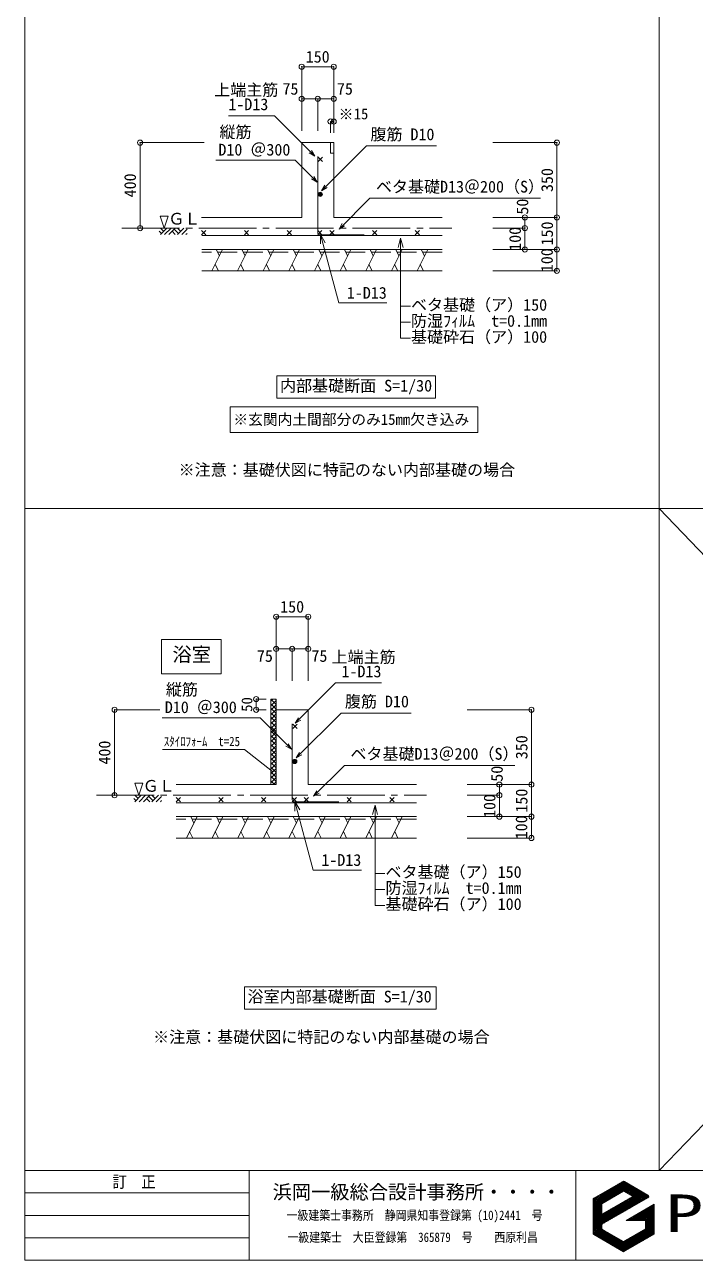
# Model space of a CAD drawing. Units: millimetres at full size, sheet at 1:30. Extents: x -300124 to 10487, y -22209 to 27542.
# Drawn here: x -5940 to -2801, y -4140 to 1642 of the extents above; entities that cross this region are included whole.
import ezdxf
from ezdxf.enums import TextEntityAlignment as Align

# ---------------------------------------------------------------- set-up
doc = ezdxf.new("R2010")
doc.units = ezdxf.units.MM
doc.header["$LTSCALE"] = 30
doc.header["$PDMODE"] = 32
doc.header["$PDSIZE"] = 24
doc.linetypes.add('CHAIN2', pattern=[12, 9, -1, 1, -1])
doc.linetypes.add('DASHED3', pattern=[4, 3, -1])
for name, color, linetype, lineweight in [('0-0_図面枠', 4, 'Continuous', 5), ('F-E_Layer254', 4, 'Continuous', 5), ('F-F_図面枠（共通）', 4, 'Continuous', 5)]:
    doc.layers.add(name, color=color, linetype=linetype, lineweight=lineweight)
doc.styles.add('ＭＳ ゴシック', font='')
doc.styles.get('ＭＳ ゴシック').set_extended_font_data('MS Gothic')

msp = doc.modelspace()

# ---------------------------------------------------------------- linework, layer by layer
at = {"layer": '0-0_図面枠'}
for p, q in [((-4643.55, 1445.46), (-4643.55, 1295.46)), ((-4643.55, 1445.46), (-4493.55, 1445.46)), ((-4493.55, 1445.46), (-4493.55, 1295.46)), ((-4643.55, 1295.46), (-4643.55, 1145.46)), ((-4643.55, 1295.46), (-4568.55, 1295.46)), ((-4568.55, 1295.46), (-4568.55, 1145.46)), ((-4568.55, 1295.46), (-4493.55, 1295.46)), ((-4493.55, 1295.46), (-4493.55, 1145.46)), ((-4771.32, 1215.89), (-4986.82, 1215.89)), ((-4582.62, 1027.19), (-4771.32, 1215.89)), ((-5399.86, 1090.46), (-5249.86, 1090.46)), ((-5399.86, 690.46), (-5399.86, 1090.46)), ((-5249.86, 1090.46), (-5099.86, 1090.46)), ((-4643.55, 1075.46), (-4643.55, 1090.46)), ((-4643.55, 1090.46), (-4493.55, 1090.46)), ((-4643.55, 1075.46), (-4643.55, 740.46)), ((-4608.6, 1042.19), (-4582.62, 1027.19)), ((-4582.62, 1027.19), (-4597.62, 1053.17)), ((-4493.55, 1090.46), (-4493.55, 1075.46)), ((-4493.55, 740.46), (-4493.55, 1075.46)), ((-3448.86, 1090.46), (-3748.86, 1090.46)), ((-3448.86, 740.46), (-3448.86, 1090.46)), ((-5045.41, 1007.76), (-4673.73, 1007.76)), ((-4571.68, 905.71), (-4673.73, 1007.76)), ((-4568.55, 669.61), (-4568.55, 1025.46)), ((-4545.65, 1002.52), (-4565.65, 1022.52)), ((-4545.65, 1022.52), (-4565.65, 1002.52)), ((-4571.68, 905.71), (-4586.68, 931.7)), ((-4597.66, 920.71), (-4571.68, 905.71)), ((-4468.43, 686.02), (-4324.03, 830.41)), ((-4324.03, 830.41), (-3525.86, 830.41)), ((-5286.73, 690.46), (-5268.06, 746.46)), ((-4643.55, 740.46), (-5111.92, 740.46)), ((-3986.05, 740.46), (-4493.55, 740.46)), ((-3598.86, 740.46), (-3748.86, 740.46)), ((-3448.86, 740.46), (-3598.86, 740.46)), ((-3598.86, 690.46), (-3598.86, 740.46)), ((-3448.86, 590.46), (-3448.86, 740.46)), ((-5300.05, 665.46), (-5310.05, 675.46)), ((-5290.05, 675.46), (-5305.05, 690.46)), ((-5305.05, 660.46), (-5275.05, 690.46)), ((-5285.05, 660.46), (-5255.05, 690.46)), ((-5265.05, 660.46), (-5235.05, 690.46)), ((-5235.05, 660.46), (-5250.05, 675.46)), ((-5220.05, 665.46), (-5240.05, 685.46)), ((-5210.05, 675.46), (-5225.05, 690.46)), ((-5225.05, 660.46), (-5195.05, 690.46)), ((-5205.05, 660.46), (-5180.05, 685.46)), ((-5185.05, 660.46), (-5180.05, 665.46)), ((-5111.92, 679.66), (-5091.92, 659.66)), ((-5111.92, 659.66), (-5091.92, 679.66)), ((-5111.6, 655.46), (-3986.05, 655.46)), ((-4911.92, 679.66), (-4891.92, 659.66)), ((-4911.92, 659.66), (-4891.92, 679.66)), ((-4711.92, 679.66), (-4691.92, 659.66)), ((-4711.92, 659.66), (-4691.92, 679.66)), ((-4568.55, 679.66), (-4548.55, 659.66)), ((-4568.55, 659.66), (-4548.55, 679.66)), ((-4558.55, 659.61), (-4350.78, 659.61)), ((-4555.54, 661.17), (-4469.64, 340.61)), ((-4511.92, 679.66), (-4491.92, 659.66)), ((-4511.92, 659.66), (-4491.92, 679.66)), ((-4311.92, 679.66), (-4291.92, 659.66)), ((-4311.92, 659.66), (-4291.92, 679.66)), ((-4180.38, 643.45), (-4180.38, 174.95)), ((-4111.92, 679.66), (-4091.92, 659.66)), ((-4111.92, 659.66), (-4091.92, 679.66)), ((-3598.86, 690.46), (-3748.86, 690.46)), ((-3598.86, 590.46), (-3598.86, 690.46)), ((-5111.6, 590.46), (-4893.55, 590.46)), ((-5063.55, 490.46), (-5013.55, 590.46)), ((-5028.55, 560.46), (-5043.55, 590.46)), ((-4943.55, 490.46), (-4893.55, 590.46)), ((-4908.55, 560.46), (-4923.55, 590.46)), ((-3986.05, 590.46), (-4893.55, 590.46)), ((-4823.55, 490.46), (-4773.55, 590.46)), ((-4788.55, 560.46), (-4803.55, 590.46)), ((-4703.55, 490.46), (-4653.55, 590.46)), ((-4668.55, 560.46), (-4683.55, 590.46)), ((-4583.55, 490.46), (-4533.55, 590.46)), ((-4548.55, 560.46), (-4563.55, 590.46)), ((-4463.55, 490.46), (-4413.55, 590.46)), ((-4428.55, 560.46), (-4443.55, 590.46)), ((-4343.55, 490.46), (-4293.55, 590.46)), ((-4308.55, 560.46), (-4323.55, 590.46)), ((-4223.55, 490.46), (-4173.55, 590.46)), ((-4188.55, 560.46), (-4203.55, 590.46)), ((-4103.55, 490.46), (-4053.55, 590.46)), ((-4068.55, 560.46), (-4083.55, 590.46)), ((-3448.86, 490.46), (-3448.86, 590.46)), ((-5033.55, 490.46), (-5048.55, 520.46)), ((-4913.55, 490.46), (-4928.55, 520.46)), ((-4793.55, 490.46), (-4808.55, 520.46)), ((-4673.55, 490.46), (-4688.55, 520.46)), ((-4553.55, 490.46), (-4568.55, 520.46)), ((-4433.55, 490.46), (-4448.55, 520.46)), ((-4313.55, 490.46), (-4328.55, 520.46)), ((-4193.55, 490.46), (-4208.55, 520.46)), ((-4073.55, 490.46), (-4088.55, 520.46)), ((-5111.6, 490.46), (-3986.05, 490.46)), ((-3448.86, 490.46), (-3748.86, 490.46)), ((-4469.64, 340.61), (-4244.64, 340.61)), ((-4180.38, 324.95), (-4134.88, 324.95)), ((-4180.38, 249.95), (-4134.88, 249.95)), ((-4180.38, 174.95), (-4134.88, 174.95)), ((-4017.36, -1.02), (-4759.86, -1.02)), ((-4759.86, -1.02), (-4759.86, -106.02)), ((-4017.36, -106.02), (-4017.36, -1.02)), ((-4759.86, -106.02), (-4017.36, -106.02)), ((-4977.73, -146.04), (-4977.73, -265.75)), ((-3819.8, -146.04), (-4977.73, -146.04)), ((-4763.02, -1128.57), (-4763.02, -1278.57)), ((-4763.02, -1128.57), (-4613.02, -1128.57)), ((-4613.02, -1128.57), (-4613.02, -1278.57)), ((-4763.02, -1278.57), (-4763.02, -1428.57)), ((-4763.02, -1278.57), (-4688.02, -1278.57)), ((-4688.02, -1278.57), (-4688.02, -1428.57)), ((-4688.02, -1278.57), (-4613.02, -1278.57)), ((-4613.02, -1278.57), (-4613.02, -1428.57)), ((-4673.95, -1627.04), (-4485.25, -1438.34)), ((-4485.25, -1438.34), (-4269.75, -1438.34)), ((-5519.33, -1563.77), (-5369.33, -1563.77)), ((-5519.33, -1963.77), (-5519.33, -1563.77)), ((-5369.33, -1563.77), (-5308.11, -1563.77)), ((-5296.16, -1601.38), (-4838.29, -1601.38)), ((-4691.16, -1748.51), (-4838.29, -1601.38)), ((-4763.02, -1578.77), (-4763.02, -1563.77)), ((-4763.02, -1563.77), (-4613.02, -1563.77)), ((-4763.02, -1578.77), (-4763.02, -1913.77)), ((-4613.02, -1563.77), (-4613.02, -1578.77)), ((-4613.02, -1913.77), (-4613.02, -1578.77)), ((-3568.33, -1563.77), (-3868.33, -1563.77)), ((-3568.33, -1913.77), (-3568.33, -1563.77)), ((-4688.02, -1984.62), (-4688.02, -1628.77)), ((-4665.12, -1651.7), (-4685.12, -1631.7)), ((-4665.12, -1631.7), (-4685.12, -1651.7)), ((-4717.14, -1733.51), (-4691.16, -1748.51)), ((-4691.16, -1748.51), (-4706.16, -1722.53)), ((-4587.9, -1968.21), (-4443.51, -1823.82)), ((-4443.51, -1823.82), (-3645.33, -1823.82)), ((-5406.2, -1963.77), (-5387.54, -1907.77)), ((-5409.52, -1978.77), (-5424.52, -1963.77)), ((-5424.52, -1993.77), (-5394.52, -1963.77)), ((-5404.52, -1993.77), (-5374.52, -1963.77)), ((-5384.52, -1993.77), (-5354.52, -1963.77)), ((-5329.52, -1978.77), (-5344.52, -1963.77)), ((-5344.52, -1993.77), (-5314.52, -1963.77)), ((-4763.02, -1913.77), (-5231.4, -1913.77)), ((-4105.52, -1913.77), (-4613.02, -1913.77)), ((-3718.33, -1913.77), (-3868.33, -1913.77)), ((-3718.33, -1963.77), (-3868.33, -1963.77)), ((-3568.33, -1913.77), (-3718.33, -1913.77)), ((-3718.33, -1963.77), (-3718.33, -1913.77)), ((-3718.33, -2063.77), (-3718.33, -1963.77)), ((-3568.33, -2063.77), (-3568.33, -1913.77)), ((-5419.52, -1988.77), (-5429.52, -1978.77)), ((-5354.52, -1993.77), (-5369.52, -1978.77)), ((-5339.52, -1988.77), (-5359.52, -1968.77)), ((-5324.52, -1993.77), (-5299.52, -1968.77)), ((-5304.52, -1993.77), (-5299.52, -1988.77)), ((-5231.4, -1974.57), (-5211.4, -1994.57)), ((-5231.4, -1994.57), (-5211.4, -1974.57)), ((-5231.07, -1998.77), (-4105.52, -1998.77)), ((-5031.4, -1974.57), (-5011.4, -1994.57)), ((-5031.4, -1994.57), (-5011.4, -1974.57)), ((-4831.4, -1974.57), (-4811.4, -1994.57)), ((-4831.4, -1994.57), (-4811.4, -1974.57)), ((-4688.02, -1974.57), (-4668.02, -1994.57)), ((-4688.02, -1994.57), (-4668.02, -1974.57)), ((-4678.02, -1994.62), (-4470.26, -1994.62)), ((-4675.01, -1993.05), (-4589.12, -2313.61)), ((-4631.4, -1974.57), (-4611.4, -1994.57)), ((-4631.4, -1994.57), (-4611.4, -1974.57)), ((-4431.4, -1974.57), (-4411.4, -1994.57)), ((-4431.4, -1994.57), (-4411.4, -1974.57)), ((-4299.85, -2010.78), (-4299.85, -2479.28)), ((-4231.4, -1974.57), (-4211.4, -1994.57)), ((-4231.4, -1994.57), (-4211.4, -1974.57)), ((-5231.07, -2063.77), (-5013.02, -2063.77)), ((-5183.02, -2163.77), (-5133.02, -2063.77)), ((-5148.02, -2093.77), (-5163.02, -2063.77)), ((-5063.02, -2163.77), (-5013.02, -2063.77)), ((-5028.02, -2093.77), (-5043.02, -2063.77)), ((-4105.52, -2063.77), (-5013.02, -2063.77)), ((-4943.02, -2163.77), (-4893.02, -2063.77)), ((-4908.02, -2093.77), (-4923.02, -2063.77)), ((-4823.02, -2163.77), (-4773.02, -2063.77)), ((-4788.02, -2093.77), (-4803.02, -2063.77)), ((-4703.02, -2163.77), (-4653.02, -2063.77)), ((-4668.02, -2093.77), (-4683.02, -2063.77)), ((-4583.02, -2163.77), (-4533.02, -2063.77)), ((-4548.02, -2093.77), (-4563.02, -2063.77)), ((-4463.02, -2163.77), (-4413.02, -2063.77)), ((-4428.02, -2093.77), (-4443.02, -2063.77)), ((-4343.02, -2163.77), (-4293.02, -2063.77)), ((-4308.02, -2093.77), (-4323.02, -2063.77)), ((-4223.02, -2163.77), (-4173.02, -2063.77)), ((-4188.02, -2093.77), (-4203.02, -2063.77)), ((-3568.33, -2163.77), (-3568.33, -2063.77)), ((-5153.02, -2163.77), (-5168.02, -2133.77)), ((-5033.02, -2163.77), (-5048.02, -2133.77)), ((-4913.02, -2163.77), (-4928.02, -2133.77)), ((-4793.02, -2163.77), (-4808.02, -2133.77)), ((-4673.02, -2163.77), (-4688.02, -2133.77)), ((-4553.02, -2163.77), (-4568.02, -2133.77)), ((-4433.02, -2163.77), (-4448.02, -2133.77)), ((-4313.02, -2163.77), (-4328.02, -2133.77)), ((-4193.02, -2163.77), (-4208.02, -2133.77)), ((-5231.07, -2163.77), (-4105.52, -2163.77)), ((-3568.33, -2163.77), (-3868.33, -2163.77)), ((-4589.12, -2313.61), (-4364.12, -2313.61)), ((-4299.85, -2329.28), (-4254.35, -2329.28)), ((-4299.85, -2404.28), (-4254.35, -2404.28)), ((-4299.85, -2479.28), (-4254.35, -2479.28)), ((-4911.9, -2859.77), (-4911.9, -2964.77)), ((-4013.43, -2859.77), (-4911.9, -2859.77)), ((-4013.43, -2964.77), (-4013.43, -2859.77)), ((-4911.9, -2964.77), (-4013.43, -2964.77))]:
    msp.add_line(p, q, dxfattribs=at)
at = {"layer": '0-0_図面枠', "color": 3, "lineweight": 20}
for p, q in [((-4508.55, 1189.13), (-4493.55, 1189.13)), ((-4508.55, 1189.13), (-4508.55, 1135.94)), ((-4493.55, 1189.13), (-4493.55, 1135.94)), ((-4508.55, 1040.46), (-4508.55, 1090.46)), ((-4508.55, 1040.46), (-4493.55, 1040.46))]:
    msp.add_line(p, q, dxfattribs=at)
at = {"layer": '0-0_図面枠', "linetype": 'CHAIN2'}
for p, q in [((-5485.1, 690.46), (-3940.55, 690.46)), ((-5604.58, -1963.77), (-4060.02, -1963.77))]:
    msp.add_line(p, q, dxfattribs=at)
at = {"layer": '0-0_図面枠', "linetype": 'DASHED3'}
for p, q in [((-3986.05, 578.46), (-5111.6, 578.46)), ((-4105.52, -2075.77), (-5231.07, -2075.77))]:
    msp.add_line(p, q, dxfattribs=at)
at = {"layer": '0-0_図面枠', "color": 6, "lineweight": 13}
for p, q in [((-4856.55, -1513.77), (-4856.55, -1563.77)), ((-4856.55, -1513.77), (-4810.12, -1513.77)), ((-4788.02, -1513.77), (-4788.02, -1913.77)), ((-4788.02, -1523.55), (-4778.24, -1513.77)), ((-4763.02, -1539.1), (-4788.02, -1514.1)), ((-4788.02, -1544.76), (-4763.02, -1519.76)), ((-4763.02, -1560.31), (-4788.02, -1535.31)), ((-4788.02, -1565.98), (-4763.02, -1540.98)), ((-4763.02, -1581.53), (-4788.02, -1556.53)), ((-4763.02, -1517.89), (-4767.14, -1513.77)), ((-4856.55, -1563.77), (-4810.12, -1563.77)), ((-4788.02, -1587.19), (-4763.02, -1562.19)), ((-4763.02, -1602.74), (-4788.02, -1577.74)), ((-4788.02, -1608.4), (-4763.02, -1583.4)), ((-4763.02, -1623.95), (-4788.02, -1598.95)), ((-4788.02, -1629.62), (-4763.02, -1604.62)), ((-4763.02, -1645.17), (-4788.02, -1620.17)), ((-4788.02, -1650.83), (-4763.02, -1625.83)), ((-4763.02, -1666.38), (-4788.02, -1641.38)), ((-4788.02, -1672.04), (-4763.02, -1647.04)), ((-4763.02, -1687.59), (-4788.02, -1662.59)), ((-4788.02, -1693.25), (-4763.02, -1668.25)), ((-4763.02, -1708.8), (-4788.02, -1683.8)), ((-4788.02, -1714.47), (-4763.02, -1689.47)), ((-4763.02, -1730.02), (-4788.02, -1705.02)), ((-4788.02, -1735.68), (-4763.02, -1710.68)), ((-4763.02, -1751.23), (-4788.02, -1726.23)), ((-4788.02, -1756.89), (-4763.02, -1731.89)), ((-5294.69, -1749.8), (-4911.66, -1749.8)), ((-4911.66, -1749.8), (-4780.45, -1853.03)), ((-4763.02, -1772.44), (-4788.02, -1747.44)), ((-4788.02, -1778.11), (-4763.02, -1753.11)), ((-4763.02, -1793.66), (-4788.02, -1768.66)), ((-4788.02, -1799.32), (-4763.02, -1774.32)), ((-4763.02, -1814.87), (-4788.02, -1789.87)), ((-4788.02, -1820.53), (-4763.02, -1795.53)), ((-4763.02, -1836.08), (-4788.02, -1811.08)), ((-4788.02, -1841.75), (-4763.02, -1816.75)), ((-4763.02, -1857.3), (-4788.02, -1832.3)), ((-4788.02, -1862.96), (-4763.02, -1837.96)), ((-4763.02, -1878.51), (-4788.02, -1853.51)), ((-4788.02, -1884.17), (-4763.02, -1859.17)), ((-4763.02, -1899.72), (-4788.02, -1874.72)), ((-4788.02, -1905.39), (-4763.02, -1880.39)), ((-4770.19, -1913.77), (-4788.02, -1895.94)), ((-4775.19, -1913.77), (-4763.02, -1901.6))]:
    msp.add_line(p, q, dxfattribs=at)
at = {"layer": '0-0_図面枠'}
for points in [[(-4550.02, 865.14), (-4339.76, 1075.4), (-4011.76, 1075.4)], [(-4524.04, 880.14), (-4550.02, 865.14), (-4535.02, 891.12)], [(-5286.73, 690.46), (-5305.4, 746.46), (-5268.06, 746.46)], [(-4442.45, 701.02), (-4468.43, 686.02), (-4453.43, 712)], [(-4555.54, 616.17), (-4555.54, 661.17), (-4533.04, 622.2)], [(-4192.02, 599.98), (-4180.38, 643.45), (-4168.73, 599.98)], [(-3448.86, 590.46), (-3598.86, 590.46), (-3748.86, 590.46)], [(-3819.8, -146.04), (-3819.8, -265.75), (-4977.73, -265.75)], [(-4647.97, -1612.04), (-4673.95, -1627.04), (-4658.95, -1601.05)], [(-4669.49, -1789.09), (-4459.23, -1578.83), (-4131.23, -1578.83)], [(-4643.51, -1774.09), (-4669.49, -1789.09), (-4654.49, -1763.11)], [(-5406.2, -1963.77), (-5424.87, -1907.77), (-5387.54, -1907.77)], [(-4561.92, -1953.21), (-4587.9, -1968.21), (-4572.9, -1942.23)], [(-4675.01, -2038.05), (-4675.01, -1993.05), (-4652.51, -2032.02)], [(-4311.5, -2054.24), (-4299.85, -2010.78), (-4288.2, -2054.24)], [(-3568.33, -2063.77), (-3718.33, -2063.77), (-3868.33, -2063.77)]]:
    msp.add_lwpolyline(points, dxfattribs=at)
msp.add_lwpolyline([(-5299.76, -1235.12), (-5021.12, -1235.12), (-5021.12, -1394.79), (-5299.76, -1394.79)], close=True, dxfattribs=at)
at = {"layer": '0-0_図面枠', "color": 6, "lineweight": 13}
msp.add_lwpolyline([(-4788.02, -1513.77), (-4763.02, -1513.77), (-4763.02, -1563.77)], dxfattribs=at)
at = {"layer": '0-0_図面枠'}
for centre, radius in [((-4556.72, 848.64), 10), ((-4556.72, 848.64), 8), ((-4556.72, 848.64), 6), ((-4556.72, 848.64), 4), ((-4556.72, 848.64), 2), ((-4676.19, -1805.59), 10), ((-4676.19, -1805.59), 8), ((-4676.19, -1805.59), 6), ((-4676.19, -1805.59), 4), ((-4676.19, -1805.59), 2)]:
    msp.add_circle(centre, radius, dxfattribs=at)
for centre in [(-4558.55, 669.61), (-4678.02, -1984.62)]:
    msp.add_arc(centre, 10, 180, 270, dxfattribs=at)
for p in [(-4643.55, 1445.46), (-4493.55, 1445.46), (-4643.55, 1295.46), (-4568.55, 1295.46), (-4493.55, 1295.46), (-5399.86, 1090.46), (-3448.86, 1090.46), (-3598.86, 740.46), (-3448.86, 740.46), (-5399.86, 690.46), (-3598.86, 690.46), (-3598.86, 690.46), (-3598.86, 590.46), (-3448.86, 590.46), (-3448.86, 590.46), (-3448.86, 490.46), (-4763.02, -1128.57), (-4613.02, -1128.57), (-4763.02, -1278.57), (-4688.02, -1278.57), (-4613.02, -1278.57), (-5519.33, -1563.77), (-3568.33, -1563.77), (-3718.33, -1913.77), (-3568.33, -1913.77), (-5519.33, -1963.77), (-3718.33, -1963.77), (-3718.33, -1963.77), (-3718.33, -2063.77), (-3568.33, -2063.77), (-3568.33, -2063.77), (-3568.33, -2163.77)]:
    msp.add_point(p, dxfattribs=at)
at = {"layer": '0-0_図面枠', "color": 3}
for p in [(-4508.55, 1189.13), (-4493.55, 1189.13)]:
    msp.add_point(p, dxfattribs=at)
at = {"layer": '0-0_図面枠', "color": 6}
for p in [(-4856.55, -1513.77), (-4856.55, -1563.77)]:
    msp.add_point(p, dxfattribs=at)
at = {"layer": 'F-E_Layer254'}
for p, q in [((-4890, -3720), (-4890, -4140)), ((-3360.44, -3720), (-3360.44, -4140)), ((-3279.95, -3944.17), (-3199.81, -3805.37)), ((-3279.95, -3936.88), (-3206.13, -3809.01)), ((-3279.95, -3929.59), (-3212.44, -3812.66)), ((-3279.95, -3922.3), (-3218.75, -3816.3)), ((-3140.23, -3770.96), (-3276.31, -3849.53)), ((-3238.82, -3875.38), (-3136.58, -3816.35)), ((-3234.63, -3872.96), (-3193.5, -3801.72)), ((-3228.31, -3869.31), (-3187.19, -3798.08)), ((-3222, -3865.67), (-3180.87, -3794.43)), ((-3215.69, -3862.02), (-3174.56, -3790.79)), ((-3209.37, -3858.38), (-3168.25, -3787.14)), ((-3203.06, -3854.73), (-3161.93, -3783.5)), ((-3196.75, -3851.09), (-3155.62, -3779.85)), ((-3190.43, -3847.44), (-3149.31, -3776.21)), ((-3184.12, -3843.8), (-3142.99, -3772.56)), ((-3177.81, -3840.15), (-3137.32, -3770.03)), ((-3171.49, -3836.51), (-3133.49, -3770.68)), ((-3165.18, -3832.86), (-3130.32, -3772.48)), ((-3158.87, -3829.22), (-3127.16, -3774.3)), ((-3152.55, -3825.57), (-3124, -3776.12)), ((-3146.24, -3821.93), (-3120.85, -3777.94)), ((-3139.93, -3818.28), (-3117.69, -3779.77)), ((-3136.58, -3816.35), (-3093.95, -3840.97)), ((-3135.1, -3817.21), (-3114.53, -3781.59)), ((-3022.63, -3834.65), (-3132.94, -3770.96)), ((-3131.94, -3819.03), (-3111.38, -3783.41)), ((-3128.99, -3908.69), (-3070.34, -3807.1)), ((-3128.78, -3820.85), (-3108.22, -3785.23)), ((-3125.63, -3822.67), (-3105.06, -3787.06)), ((-3122.68, -3905.04), (-3067.18, -3808.93)), ((-3122.47, -3824.5), (-3101.91, -3788.88)), ((-3119.31, -3826.32), (-3098.75, -3790.7)), ((-3116.36, -3901.4), (-3064.03, -3810.75)), ((-3116.16, -3828.14), (-3095.59, -3792.52)), ((-3113, -3829.96), (-3092.44, -3794.35)), ((-3110.05, -3897.75), (-3060.87, -3812.57)), ((-3109.85, -3831.79), (-3089.28, -3796.17)), ((-3106.69, -3833.61), (-3086.12, -3797.99)), ((-3103.74, -3894.11), (-3057.71, -3814.39)), ((-3103.53, -3835.43), (-3082.97, -3799.81)), ((-3100.38, -3837.25), (-3079.81, -3801.64)), ((-3097.42, -3890.46), (-3054.56, -3816.22)), ((-3097.22, -3839.08), (-3076.65, -3803.46)), ((-3094.06, -3840.9), (-3073.5, -3805.28)), ((-5940, -3825), (-4890, -3825)), ((-3279.95, -3915.01), (-3225.07, -3819.95)), ((-3279.95, -3907.72), (-3231.38, -3823.59)), ((-3279.95, -3900.43), (-3237.69, -3827.24)), ((-3279.95, -3893.14), (-3244.01, -3830.88)), ((-3279.95, -3885.85), (-3250.32, -3834.53)), ((-3279.95, -3878.56), (-3256.63, -3838.17)), ((-3279.95, -3871.27), (-3262.95, -3841.82)), ((-3279.95, -3863.98), (-3269.26, -3845.46)), ((-3279.95, -3856.69), (-3275.57, -3849.11)), ((-3279.95, -4012.98), (-3279.95, -3855.84)), ((-3093.95, -3840.97), (-3238.82, -3924.61)), ((-3235.18, -3970), (-3022.63, -3847.28)), ((-3192.12, -3945.14), (-3151, -3873.9)), ((-3185.81, -3941.49), (-3144.68, -3870.26)), ((-3179.5, -3937.85), (-3138.37, -3866.61)), ((-3173.18, -3934.2), (-3132.06, -3862.97)), ((-3166.87, -3930.56), (-3125.74, -3859.32)), ((-3160.56, -3926.91), (-3119.43, -3855.68)), ((-3154.24, -3923.27), (-3113.12, -3852.03)), ((-3147.93, -3919.62), (-3106.8, -3848.39)), ((-3141.62, -3915.98), (-3100.49, -3844.74)), ((-3135.3, -3912.33), (-3094.18, -3841.1)), ((-3091.11, -3886.82), (-3051.4, -3818.04)), ((-3084.8, -3883.17), (-3048.24, -3819.86)), ((-3078.48, -3879.53), (-3045.09, -3821.68)), ((-3072.17, -3875.88), (-3041.93, -3823.51)), ((-3065.86, -3872.24), (-3038.77, -3825.33)), ((-3059.54, -3868.59), (-3035.62, -3827.15)), ((-3053.23, -3864.95), (-3032.46, -3828.97)), ((-3046.92, -3861.3), (-3029.3, -3830.8)), ((-3040.6, -3857.66), (-3026.15, -3832.62)), ((-3034.29, -3854.01), (-3022.99, -3834.44)), ((-3027.98, -3850.37), (-3020.21, -3836.92)), ((-3021.54, -3846.51), (-3019.1, -3842.29)), ((-5940, -3930), (-4890, -3930)), ((-3279.95, -3951.46), (-3238.82, -3880.22)), ((-3279.95, -3958.75), (-3238.82, -3887.51)), ((-3279.95, -3966.04), (-3238.82, -3894.8)), ((-3279.95, -3973.33), (-3238.82, -3902.09)), ((-3279.95, -3980.62), (-3238.82, -3909.38)), ((-3279.95, -3987.91), (-3238.82, -3916.67)), ((-3279.95, -4009.78), (-3226.76, -3917.64)), ((-3279.95, -4002.49), (-3233.07, -3921.29)), ((-3279.95, -3995.2), (-3238.82, -3923.96)), ((-3279.31, -4015.96), (-3220.44, -3914)), ((-3276.83, -4018.96), (-3214.13, -3910.35)), ((-3273.69, -4020.8), (-3207.82, -3906.71)), ((-3270.53, -4022.62), (-3201.5, -3903.06)), ((-3238.82, -3875.38), (-3238.82, -3924.61)), ((-3236.5, -3970.97), (-3195.19, -3899.42)), ((-3230, -3967.01), (-3188.88, -3895.77)), ((-3223.69, -3963.36), (-3182.56, -3892.13)), ((-3217.38, -3959.72), (-3176.25, -3888.48)), ((-3211.06, -3956.07), (-3169.94, -3884.84)), ((-3204.75, -3952.43), (-3163.62, -3881.19)), ((-3198.44, -3948.78), (-3157.31, -3877.55)), ((-2993.21, -3877.79), (-3124.79, -3953.75)), ((-3096.09, -3953.75), (-3081.73, -3928.89)), ((-3091.88, -3953.75), (-3075.42, -3925.25)), ((-3087.67, -3953.75), (-3069.1, -3921.6)), ((-3083.46, -3953.75), (-3062.79, -3917.96)), ((-3079.25, -3953.75), (-3056.48, -3914.31)), ((-3075.04, -3953.75), (-3050.16, -3910.67)), ((-3070.83, -3953.75), (-3043.85, -3907.02)), ((-3069.87, -4061.45), (-2993.21, -3928.66)), ((-3066.62, -3953.75), (-3037.54, -3903.38)), ((-3062.41, -3953.75), (-3031.22, -3899.73)), ((-3058.21, -3953.75), (-3024.91, -3896.09)), ((-3054, -3953.75), (-3018.6, -3892.44)), ((-3049.79, -3953.75), (-3012.28, -3888.8)), ((-3045.58, -3953.75), (-3005.97, -3885.15)), ((-3041.37, -3953.75), (-2999.66, -3881.51)), ((-3037.16, -3953.75), (-2993.34, -3877.86)), ((-3034.34, -3956.16), (-2993.21, -3884.92)), ((-3034.34, -3963.45), (-2993.21, -3892.21)), ((-3034.34, -3970.74), (-2993.21, -3899.5)), ((-3034.34, -3978.03), (-2993.21, -3906.79)), ((-3034.34, -3985.32), (-2993.21, -3914.08)), ((-3034.34, -3992.61), (-2993.21, -3921.37)), ((-2993.21, -3877.79), (-2993.21, -4017.18)), ((-3267.37, -4024.45), (-3238.64, -3974.67)), ((-3264.22, -4026.27), (-3238.82, -3982.28)), ((-3261.06, -4028.09), (-3238.82, -3989.56)), ((-3238.82, -3989.23), (-3238.82, -3976.31)), ((-3034.34, -3953.75), (-3124.79, -3953.75)), ((-3121.34, -3953.75), (-3119.61, -3950.76)), ((-3117.13, -3953.75), (-3113.3, -3947.12)), ((-3112.92, -3953.75), (-3106.98, -3943.47)), ((-3108.71, -3953.75), (-3100.67, -3939.83)), ((-3104.5, -3953.75), (-3094.36, -3936.18)), ((-3100.29, -3953.75), (-3088.04, -3932.54)), ((-3063.56, -4057.8), (-2993.21, -3935.95)), ((-3057.25, -4054.16), (-2993.21, -3943.24)), ((-3050.93, -4050.51), (-2993.21, -3950.53)), ((-3044.62, -4046.87), (-2993.21, -3957.82)), ((-3038.31, -4043.22), (-2993.21, -3965.11)), ((-3034.34, -3953.75), (-3034.34, -3993.44)), ((-3031.99, -4039.58), (-2993.21, -3972.4)), ((-3025.68, -4035.93), (-2993.21, -3979.69)), ((-3019.37, -4032.29), (-2993.21, -3986.98)), ((-5940, -4035), (-4890, -4035)), ((-3276.31, -4019.29), (-3136.58, -4099.96)), ((-3257.9, -4029.91), (-3237.12, -3993.91)), ((-3254.75, -4031.74), (-3234.18, -3996.12)), ((-3251.59, -4033.56), (-3231.03, -3997.94)), ((-3248.43, -4035.38), (-3227.87, -3999.76)), ((-3245.28, -4037.2), (-3224.71, -4001.59)), ((-3242.12, -4039.03), (-3221.56, -4003.41)), ((-3238.96, -4040.85), (-3218.4, -4005.23)), ((-3235.81, -4042.67), (-3215.24, -4007.05)), ((-3235.18, -3995.54), (-3136.58, -4052.47)), ((-3232.65, -4044.49), (-3212.09, -4008.88)), ((-3229.49, -4046.32), (-3208.93, -4010.7)), ((-3226.34, -4048.14), (-3205.77, -4012.52)), ((-3223.18, -4049.96), (-3202.62, -4014.34)), ((-3220.02, -4051.78), (-3199.46, -4016.17)), ((-3216.87, -4053.61), (-3196.3, -4017.99)), ((-3213.71, -4055.43), (-3193.15, -4019.81)), ((-3210.55, -4057.25), (-3189.99, -4021.63)), ((-3207.4, -4059.07), (-3186.83, -4023.46)), ((-3204.24, -4060.9), (-3183.68, -4025.28)), ((-3201.08, -4062.72), (-3180.52, -4027.1)), ((-3197.93, -4064.54), (-3177.36, -4028.92)), ((-3194.77, -4066.36), (-3174.21, -4030.75)), ((-3191.61, -4068.19), (-3171.05, -4032.57)), ((-3188.46, -4070.01), (-3167.89, -4034.39)), ((-3185.3, -4071.83), (-3164.74, -4036.21)), ((-3182.14, -4073.65), (-3161.58, -4038.04)), ((-3178.99, -4075.48), (-3158.42, -4039.86)), ((-3175.83, -4077.3), (-3155.27, -4041.68)), ((-3172.67, -4079.12), (-3152.11, -4043.5)), ((-3169.52, -4080.94), (-3148.95, -4045.33)), ((-3166.36, -4082.77), (-3145.8, -4047.15)), ((-3150.58, -4091.88), (-3123.45, -4044.89)), ((-3147.42, -4093.7), (-3117.13, -4041.24)), ((-3144.26, -4095.52), (-3110.82, -4037.6)), ((-3141.11, -4097.35), (-3104.51, -4033.95)), ((-3137.95, -4099.17), (-3098.19, -4030.31)), ((-3034.34, -3993.44), (-3136.58, -4052.47)), ((-2993.21, -4017.18), (-3136.58, -4099.96)), ((-3133.01, -4097.9), (-3091.88, -4026.66)), ((-3126.69, -4094.25), (-3085.57, -4023.02)), ((-3120.38, -4090.61), (-3079.25, -4019.37)), ((-3114.07, -4086.96), (-3072.94, -4015.73)), ((-3107.75, -4083.32), (-3066.63, -4012.08)), ((-3101.44, -4079.67), (-3060.31, -4008.44)), ((-3095.13, -4076.03), (-3054, -4004.79)), ((-3088.81, -4072.38), (-3047.69, -4001.15)), ((-3082.5, -4068.74), (-3041.37, -3997.5)), ((-3076.19, -4065.09), (-3035.06, -3993.86)), ((-3013.05, -4028.64), (-2993.21, -3994.27)), ((-3006.74, -4025), (-2993.21, -4001.56)), ((-3000.43, -4021.35), (-2993.21, -4008.85)), ((-2994.11, -4017.71), (-2993.21, -4016.14)), ((-3163.2, -4084.59), (-3142.64, -4048.97)), ((-3160.05, -4086.41), (-3139.48, -4050.79)), ((-3156.89, -4088.23), (-3136.07, -4052.18)), ((-3153.73, -4090.06), (-3129.76, -4048.53))]:
    msp.add_line(p, q, dxfattribs=at)
for centre, start, end in [((-3136.58, -3777.28), 60, 120), ((-3272.66, -3855.84), 120, 180), ((-3026.27, -3840.97), 300, 60), ((-3231.53, -3976.31), 120, 180), ((-3231.53, -3989.23), 180, 240), ((-3272.66, -4012.98), 180, 240)]:
    msp.add_arc(centre, 7.29, start, end, dxfattribs=at)
at = {"layer": 'F-F_図面枠（共通）'}
for p, q in [((-5940, 4140), (-5940, -4140)), ((-2970, 4140), (-2970, -3720)), ((-5940, -621.77), (5940, -621.77)), ((-2970, -621.77), (0, -3720)), ((-2970, -3720), (0, -621.77)), ((-5940, -3720), (5940, -3720)), ((-5940, -4140), (5940, -4140))]:
    msp.add_line(p, q, dxfattribs=at)

# ---------------------------------------------------------------- texts
at = {"layer": '0-0_図面枠', "style": 'ＭＳ ゴシック'}
for s, height, p in [('150', 54.99, (-4624.8, 1448.46)), ('上端主筋', 54.99, (-5052.89, 1293.49)), ('75', 54.99, (-4733.55, 1298.46)), ('75', 54.99, (-4478.55, 1298.46)), ('1-D13', 54.99, (-4986.82, 1225.89)), ('縦筋', 54.99, (-5028.57, 1096.24)), ('腹筋 D10', 54.99, (-4321.76, 1085.4)), ('D10 ＠300', 54.99, (-5033.35, 1013.55)), ('ベタ基礎D13＠200（S）', 54.99, (-4296.03, 840.41)), ('ＧＬ', 54.99, (-5268.03, 690.46)), ('1-D13', 54.99, (-4432.14, 343.61)), ('ベタ基礎（ア）150', 54.99, (-4131.88, 287.45)), ('防湿ﾌｨﾙﾑ\u3000t=0.1mm', 54.99, (-4131.88, 212.45)), ('基礎砕石（ア）100', 54.99, (-4131.88, 137.45)), ('内部基礎断面 S=1/30', 54.99, (-4744.86, -91.02)), ('※注意：基礎伏図に特記のない内部基礎の場合', 54.99, (-5219.6, -484.69)), ('150', 54.99, (-4744.27, -1125.57)), ('浴室', 65.98, (-5247.9, -1357.54)), ('75', 54.99, (-4853.02, -1355.77)), ('75', 54.99, (-4598.02, -1355.77)), ('上端主筋', 54.99, (-4503.68, -1360.74)), ('1-D13', 54.99, (-4457.25, -1428.34)), ('縦筋', 54.99, (-5279.32, -1512.9)), ('腹筋 D10', 54.99, (-4441.23, -1568.83)), ('D10 ＠300', 54.99, (-5284.11, -1595.58)), ('ベタ基礎D13＠200（S）', 54.99, (-4415.51, -1813.82)), ('ＧＬ', 54.99, (-5387.51, -1963.77)), ('1-D13', 54.99, (-4551.62, -2310.61)), ('ベタ基礎（ア）150', 54.99, (-4251.35, -2366.78)), ('防湿ﾌｨﾙﾑ\u3000t=0.1mm', 54.99, (-4251.35, -2441.78)), ('基礎砕石（ア）100', 54.99, (-4251.35, -2516.78)), ('浴室内部基礎断面 S=1/30', 54.99, (-4896.9, -2949.77)), ('※注意：基礎伏図に特記のない内部基礎の場合', 54.99, (-5339.08, -3138.92))]:
    msp.add_text(s, height=height, dxfattribs=at).set_placement(p, align=Align.BOTTOM_LEFT)
at = {"layer": '0-0_図面枠', "color": 3, "style": 'ＭＳ ゴシック'}
for s, p in [('※', (-4470.32, 1183.15)), ('15', (-4400.38, 1184.55)), ('※玄関内土間部分のみ15mm欠き込み', (-4963.22, -245.39))]:
    msp.add_text(s, height=50.59, dxfattribs=at).set_placement(p, align=Align.BOTTOM_LEFT)
at = {"layer": '0-0_図面枠', "style": 'ＭＳ ゴシック'}
for s, p in [('400', (-5402.86, 834.21)), ('350', (-3450.86, 859.21)), ('50', (-3566.43, 753.72)), ('150', (-3450.86, 609.21)), ('100', (-3600.86, 584.21)), ('100', (-3451.86, 484.21)), ('400', (-5522.33, -1820.02)), ('350', (-3570.33, -1795.02)), ('50', (-3685.9, -1900.5)), ('100', (-3720.33, -2070.02)), ('150', (-3570.33, -2045.02)), ('100', (-3571.33, -2170.02))]:
    msp.add_text(s, height=54.99, rotation=90, dxfattribs=at).set_placement(p, align=Align.BOTTOM_LEFT)
at = {"layer": '0-0_図面枠', "color": 6, "style": 'ＭＳ ゴシック'}
msp.add_text('50', height=50.59, rotation=90, dxfattribs=at).set_placement((-4859.55, -1573.27), align=Align.BOTTOM_LEFT)
at = {"layer": '0-0_図面枠', "color": 6, "style": 'ＭＳ ゴシック', "width": 0.85}
msp.add_text('ｽﾀｲﾛﾌｫｰﾑ\u3000t=25', height=43.99, dxfattribs=at).set_placement((-5288.9, -1746.91), align=Align.BOTTOM_LEFT)
at = {"layer": 'F-E_Layer254', "style": 'ＭＳ ゴシック'}
for s, height, width, p in [('訂\u3000正', 54.99, 0.9, (-5529.39, -3816.56)), ('PG', 176, 1.5, (-2942.94, -4060.72)), ('一級建築士事務所\u3000静岡県知事登録第 (10)2441\u3000号', 43.99, 0.85, (-4714.18, -3964.35)), ('一級建築士\u3000大臣登録第\u3000365879\u3000号\u3000\u3000西原利昌', 43.99, 0.85, (-4710.36, -4067.23))]:
    msp.add_text(s, height=height, dxfattribs=dict(at, width=width)).set_placement(p, align=Align.BOTTOM_LEFT)
msp.add_text('浜岡一級総合設計事務所・・・・', height=65.98, dxfattribs=at).set_placement((-4779.53, -3873.02), align=Align.BOTTOM_LEFT)

doc.saveas('drawing.dxf')
